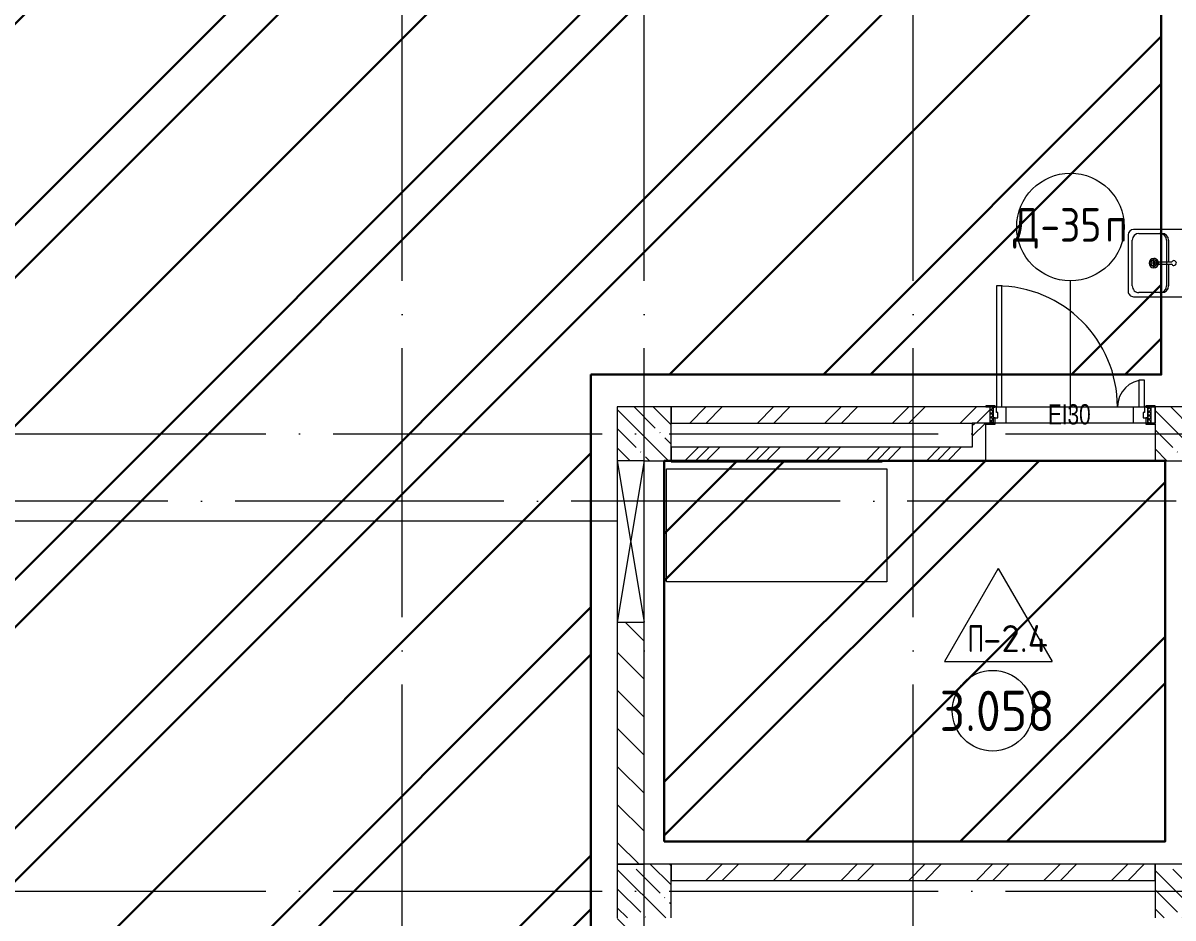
# Model space of a CAD drawing. Header units: millimetres. Extents: x -68946 to 690821, y -552984 to 293768.
# Drawn here: x 155933 to 164486, y -239531 to -232876 of the extents above; entities that cross this region are included whole.
import ezdxf

# ---------------------------------------------------------------- set-up
doc = ezdxf.new("R2010")
doc.units = ezdxf.units.MM
doc.linetypes.add('ADSK_Линия сетки', pattern=[2500, 2000, -250, 0, -250])
for name, color, linetype, lineweight in [('1.2) Стяжка 6 вып.', 30, 'Continuous', 30), ('1.3) Звуко-изол           6 вып.', 90, 'Continuous', 30), ('1.4) Стяжка 6 вып.', 30, 'Continuous', 30), ('A-AREA-____-IDEN', 250, 'Continuous', 9), ('A-DETL-GENF-OTLN', 250, 'Continuous', 5), ('A-DOOR-____-IDEN', 250, 'Continuous', 9), ('A-DOOR-____-MCUT', 250, 'Continuous', 5), ('A-DOOR-____-OTLN', 250, 'Continuous', 5), ('A-DOOR-FRAM-MCUT', 250, 'Continuous', 5), ('A-DOOR-FRAM-OTLN', 250, 'Continuous', 5), ('A-FLOR-____-IDEN', 250, 'Continuous', 9), ('A-FLOR-____-OTLN', 250, 'Continuous', 9), ('A-GLAZ-____-OTLN', 250, 'Continuous', 5), ('A-WALL-____-MCUT', 250, 'Continuous', 13), ('A-WALL-____-PATT', 250, 'Continuous', 13), ('I-WALL-____-OTLN', 250, 'Continuous', 9), ('P-SANR-FIXT-OTLN', 250, 'Continuous', 9), ('S-COLS-____-MCUT', 250, 'Continuous', 25), ('S-COLS-____-OTLN', 250, 'Continuous', 9), ('S-GRID-____-OTLN', 250, 'Continuous', 9)]:
    doc.layers.add(name, color=color, linetype=linetype, lineweight=lineweight)
doc.styles.add('Arial Narrow', font='ARIALN.TTF', dxfattribs={"width": 0.9, "height": 150})
doc.styles.add('GOST Common_1', font='', dxfattribs={"width": 0.9, "height": 250})
doc.styles.add('ISOCPEUR_1', font='isocpeur.ttf', dxfattribs={"width": 0.9, "height": 250})
doc.styles.add('ISOCPEUR_2', font='isocpeur.ttf', dxfattribs={"height": 160})
doc.styles.get('GOST Common_1').set_extended_font_data('GOST Common')
pattern_1 = [(45, (28052.9, -258555.93), (-251.4472, 251.4472), []), (45, (28052.9, -258174.93), (-251.4472, 251.4472), [])]
pattern_2 = [(135, (28052.9, -258555.93), (-141.42136, -141.42136), [])]
pattern_3 = [(135, (28052.9, -258555.93), (-142.5612, -142.5612), []), (135, (28195.47, -258555.93), (-142.5612, -142.5612), [252.016, -50.403, 3.353, -47.05])]
pattern_4 = [(45, (28052.9, -258555.93), (-224.5064, 224.5064), []), (45, (28132.28, -258555.93), (0, 449.0128), []), (45, (27973.53, -258555.93), (0, 449.0128), [])]

# ---------------------------------------------------------------- blocks, each defined once
blk = doc.blocks.new('Дверь_СКБ_2Ст_Внутренняя - Д-36п_Д_Дв_1200x2100_Тех_ пом_ 2-42620641-АР1_Маркировочный план 3 этажа секция 2_3')
at = {"layer": 'A-DOOR-____-OTLN'}
h = blk.add_hatch(dxfattribs=at)
h.set_pattern_fill('FP_44', color=256, style=0, pattern_type=2)
h.set_pattern_definition([(135, (1701.41, 124.685), (-14.14214, -14.14214), []), (225, (1701.41, 124.685), (14.14214, -14.14214), [])])
h.paths.add_polyline_path([(612.5, -60), (612.5, 60), (587.5, 60), (587.5, -60)])
at = {"layer": 'A-DOOR-FRAM-OTLN'}
h = blk.add_hatch(dxfattribs=at)
h.set_pattern_fill('FP_45', color=256, style=0, pattern_type=2)
h.set_pattern_definition([(45, (-421.384, 124.685), (-14.1421, 14.1421), []), (135, (-421.384, 124.685), (-14.1421, -14.1421), [])])
h.paths.add_polyline_path([(-587.5, -60), (-562.5, -60), (-562.5, 60), (-587.5, 60), (-587.5, -56.6)])
at = {"layer": 'A-DOOR-____-MCUT'}
for p, q in [((-537.5, 960), (-537.5, 60)), ((-497.5, 960), (-537.5, 960)), ((-497.5, 60), (-497.5, 960)), ((562.5, 260), (522.5, 260)), ((522.5, 260), (522.5, 60)), ((562.5, 60), (562.5, 260)), ((-537.5, 60), (-497.5, 60)), ((522.5, 60), (562.5, 60))]:
    blk.add_line(p, q, dxfattribs=at)
at = {"layer": 'A-DOOR-____-OTLN'}
for centre, radius, start, end in [((-537.5, 60), 900, 0, 90), ((562.5, 60), 200, 90, 180)]:
    blk.add_arc(centre, radius, start, end, dxfattribs=at)
at = {"layer": 'A-DOOR-FRAM-MCUT'}
for p, q in [((-547.5, 68), (-617.5, 68)), ((-617.5, 68), (-617.5, 60)), ((-617.5, 60), (-547.5, 60)), ((-562.5, 60), (-587.5, 60)), ((-587.5, 60), (-587.5, -60)), ((-537.5, 60), (-562.5, 60)), ((-562.5, 60), (-562.5, -20)), ((-562.5, -60), (-562.5, 60)), ((-547.5, 60), (-562.5, 60)), ((-562.5, 60), (-562.5, 59)), ((-562.5, 59), (-547.5, 59)), ((-547.5, 60), (-547.5, 68)), ((-547.5, 59), (-547.5, 60)), ((-537.5, 20), (-537.5, 60)), ((-527.5, 20), (-537.5, 20)), ((-527.5, -20), (-527.5, 20)), ((562.5, 20), (552.5, 20)), ((552.5, 20), (552.5, -20)), ((562.5, 60), (562.5, 20)), ((587.5, 60), (562.5, 60)), ((642.5, 68), (572.5, 68)), ((572.5, 68), (572.5, 60)), ((587.5, 60), (572.5, 60)), ((572.5, 60), (572.5, 59)), ((572.5, 60), (642.5, 60)), ((572.5, 59), (587.5, 59)), ((587.5, -20), (587.5, 60)), ((612.5, 60), (587.5, 60)), ((587.5, 60), (587.5, -60)), ((587.5, 59), (587.5, 60)), ((612.5, -60), (612.5, 60)), ((642.5, 60), (642.5, 68)), ((-547.5, -60), (-617.5, -60)), ((-617.5, -60), (-617.5, -68)), ((-617.5, -68), (-547.5, -68)), ((-587.5, -60), (-562.5, -60)), ((-562.5, -20), (-527.5, -20)), ((-547.5, -20), (-562.5, -20)), ((-562.5, -20), (-562.5, -60)), ((-562.5, -60), (-547.5, -60)), ((-547.5, -60), (-547.5, -20)), ((-547.5, -68), (-547.5, -60)), ((552.5, -20), (587.5, -20)), ((587.5, -20), (572.5, -20)), ((572.5, -20), (572.5, -60)), ((572.5, -60), (587.5, -60)), ((642.5, -60), (572.5, -60)), ((572.5, -60), (572.5, -68)), ((572.5, -68), (642.5, -68)), ((587.5, -60), (587.5, -20)), ((587.5, -60), (612.5, -60)), ((642.5, -68), (642.5, -60))]:
    blk.add_line(p, q, dxfattribs=at)
blk = doc.blocks.new('Раковина_АИ_3D_Рен_МГН_Santek Neo 50 - Раковина 500x400x170-V68-АР1_Маркировочный план 3 этажа секция 2_3')
at = {"layer": 'P-SANR-FIXT-OTLN', "lineweight": 5}
for p, q in [((-250, 25), (-250, -335)), ((250, -335), (250, 25)), ((-170, -75), (-10, -75)), ((-10, -167), (-10, -49.9)), ((10, -50), (10, -167)), ((10, -75), (170, -75)), ((-220, -295), (-220, -125)), ((-220, -295), (-220, -139.7)), ((-170, -89.7), (170, -89.7)), ((-10, -167), (10, -167)), ((-5.9, -137), (-7, -137)), ((-7, -137), (-7, -137)), ((-5.9, -137), (5.9, -137)), ((0, -150), (0, -220)), ((7, -137), (5.9, -137)), ((7, -137), (7, -137)), ((220, -125), (220, -295)), ((220, -139.7), (220, -295)), ((35, -185), (-35, -185)), ((-210, -375), (210, -375)), ((170, -345), (-170, -345)), ((170, -345), (-170, -345))]:
    blk.add_line(p, q, dxfattribs=at)
for centre, radius, start, end in [((-170, -125), 50, 90, 180), ((0, -35), 18, 360, 180), ((0, -35), 18, 180, 250.80897), ((0, -35), 18, 289.19103, 360), ((0, -35), 18, 295.19321, 300), ((0, -35), 18, 309.99941, 315), ((0, -35), 18, 324.99969, 330), ((170, -125), 50, 0, 90), ((-170, -139.7), 50, 90, 180), ((0, -185), 35, 0, 180), ((0, -185), 35, 106.67272, 180), ((0, -185), 23, 360, 180), ((0, -185), 23, 115.32987, 180), ((0, -185), 23, 360, 64.67013), ((0, -185), 35, 0, 73.32728), ((170, -139.7), 50, 0, 90), ((0, -185), 35, 180, 0), ((0, -185), 35, 180, 360), ((0, -185), 23, 180, 360), ((0, -185), 23, 180, 360), ((-210, -335), 40, 180, 270), ((-170, -295), 50, 180, 270), ((-170, -295), 50, 180, 270), ((170, -295), 50, 270, 0), ((170, -295), 50, 270, 0), ((210, -335), 40, 270, 0)]:
    blk.add_arc(centre, radius, start, end, dxfattribs=at)
for points in [[(-6.2, -51.9), (-6.1, -51.9), (-6, -52), (-5.9, -52)], [(5.9, -52), (6, -52), (6.1, -51.9), (6.2, -51.9)]]:
    blk.add_open_spline(points, degree=3, dxfattribs=at)
blk = doc.blocks.new('Сифон Orio для МГН - Сифон бутылочный-18345292-АР1_Маркировочный план 3 этажа секция 2_3')
at = {"layer": 'P-SANR-FIXT-OTLN', "lineweight": 5}
for start, end in [(90, 233.74325), (165, 233.74325), (165, 233.74325), (165, 180), (105, 135), (105, 135), (306.25675, 90), (345, 75), (345, 75), (45, 75), (345, 15), (195, 233.74325), (306.25675, 315), (306.25675, 315), (306.25675, 315)]:
    blk.add_arc((0, 0), 16, start, end, dxfattribs=at)
blk = doc.blocks.new('_Wn_-As_OpeningMEP_wall__Rectangular - _Wn_-As_OpeningMEP_wall__Rectangular-40859528-АР1_Маркировочный план 3 этажа секция 2_3')
at = {"layer": 'A-DETL-GENF-OTLN', "lineweight": 5}
for p, q in [((600, -100), (-600, 100)), ((600, 100), (-600, -100)), ((-600, 100), (-600, -100)), ((600, 100), (-600, 100)), ((-600, 100), (-600, -100)), ((600, -100), (600, 100)), ((600, -100), (600, 100)), ((-600, -100), (600, -100))]:
    blk.add_line(p, q, dxfattribs=at)
blk = doc.blocks.new('_Wn_-As_OpeningMEP_wall__Rectangular - _Wn_-As_OpeningMEP_wall__Rectangular-38745938-АР1_Маркировочный план 3 этажа секция 2_3')
at = {"layer": 'A-DETL-GENF-OTLN', "lineweight": 5}
for p, q in [((-643.7, -41), (-785, -50)), ((-785, -41), (-785, -50)), ((-785, -41), (-785, -50)), ((-785, -50), (785, -50)), ((785, -50), (643.7, -41)), ((785, -50), (785, -41)), ((785, -50), (785, -41))]:
    blk.add_line(p, q, dxfattribs=at)
blk = doc.blocks.new('AAR_СКБ_Марка_Помещения_мал - Номер-28977439-АР1_Маркировочный план 3 этажа секция 2_3')
at = {"layer": 'A-AREA-____-IDEN'}
blk.add_circle((-0.028, 0), 3, dxfattribs=at)
blk = doc.blocks.new('AAR_СКБ_Марка_Перекрытия - Марка пола-17325028-АР1_Маркировочный план 3 этажа секция 2_3')
at = {"layer": 'A-FLOR-____-IDEN'}
for p, q in [((0, 6.932), (-4.002, 0)), ((0, 6.932), (4.002, 0)), ((-4.002, 0), (4.002, 0))]:
    blk.add_line(p, q, dxfattribs=at)
blk = doc.blocks.new('ADSK_Марка_Дверь - Типоразмер_ADSK_Марка-30565456-АР1_Маркировочный план 3 этажа секция 2_3')
at = {"layer": 'A-DOOR-____-IDEN'}
blk.add_circle((0, 0), 4, dxfattribs=at)

msp = doc.modelspace()

# ---------------------------------------------------------------- hatches: boundary and pattern name
at = {"layer": '1.2) Стяжка 6 вып.', "lineweight": 30}
h = msp.add_hatch(dxfattribs=at)
h.set_pattern_fill('ANSI31', color=256, scale=333)
h.paths.add_polyline_path([(160155.7758, -230648.4777), (164398.881, -230648.4777), (164398.881, -235490.3332), (160155.7758, -235490.3332), (160155.7758, -248130.9292), (142302.8838, -248130.9292), (142302.8838, -230648.4777)])
h = msp.add_hatch(dxfattribs=at)
h.set_pattern_fill('ANSI31', color=256, scale=333)
h.paths.add_polyline_path([(160702.7378, -238962.6946), (164427.0377, -238962.6946), (164427.0377, -236130.9292), (160702.7378, -236130.9292)])
at = {"layer": '1.3) Звуко-изол           6 вып.', "lineweight": 30}
h = msp.add_hatch(dxfattribs=at)
h.set_pattern_fill('ANSI31', color=256, scale=500)
h.paths.add_polyline_path([(160155.7758, -230648.4777), (164398.881, -230648.4777), (164398.881, -235490.3332), (160155.7758, -235490.3332), (160155.7758, -248130.9292), (142302.8838, -248130.9292), (142302.8838, -230648.4777)])
h = msp.add_hatch(dxfattribs=at)
h.set_pattern_fill('ANSI31', color=256, scale=500)
h.paths.add_polyline_path([(160702.7378, -238962.6946), (164427.0377, -238962.6946), (164427.0377, -236130.9292), (160702.7378, -236130.9292)])
at = {"layer": '1.4) Стяжка 6 вып.', "lineweight": 30}
h = msp.add_hatch(dxfattribs=at)
h.set_pattern_fill('ANSI32', color=256, scale=333)
h.paths.add_polyline_path([(160155.7758, -230648.4777), (164398.881, -230648.4777), (164398.881, -235490.3332), (160155.7758, -235490.3332), (160155.7758, -248130.9292), (142302.8838, -248130.9292), (142302.8838, -230648.4777)])
h = msp.add_hatch(dxfattribs=at)
h.set_pattern_fill('ANSI32', color=256, scale=333)
h.paths.add_polyline_path([(160702.7378, -238962.6946), (164427.0377, -238962.6946), (164427.0377, -236130.9292), (160702.7378, -236130.9292)])
at = {"layer": 'A-WALL-____-PATT', "lineweight": 15}
h = msp.add_hatch(dxfattribs=at)
h.set_pattern_fill('FP_2', color=256, style=0, pattern_type=2)
h.set_pattern_definition(pattern_1)
h.paths.add_polyline_path([(160967.4549, -235850.9286), (163122.8838, -235850.9286), (163122.8838, -235730.9286), (160752.8838, -235730.9286), (160752.8838, -235850.9286), (160941.2454, -235850.9286)])
h.paths.add_polyline_path([(164352.8838, -235850.9286), (164352.8838, -235730.9292), (164322.8838, -235730.9292), (164322.8838, -235850.9286)])
h = msp.add_hatch(dxfattribs=at)
h.set_pattern_fill('FP_11', color=256, style=0, pattern_type=2)
h.set_pattern_definition(pattern_4)
h.paths.add_polyline_path([(163092.8838, -236030.9292), (163092.8838, -235850.9286), (162992.8838, -235850.9286), (162992.8838, -236030.9292), (163024.3326, -236030.9292)])
h = msp.add_hatch(dxfattribs=at)
h.set_pattern_fill('FP_11', color=256, style=0, pattern_type=2)
h.set_pattern_definition(pattern_4)
h.paths.add_polyline_path([(162025.0778, -236130.9292), (163092.9057, -236130.8883), (163092.8838, -236030.9292), (160752.8838, -236030.9292), (160752.8838, -236130.9292), (160761.9441, -236130.9292)])
h = msp.add_hatch(dxfattribs=at)
h.set_pattern_fill('FP_1', color=256, style=0, pattern_type=2)
h.set_pattern_definition(pattern_2)
h.paths.add_polyline_path([(160552.8838, -239130.928), (160552.8838, -237330.9292), (160352.8838, -237330.9292), (160352.8838, -239130.928)])
h = msp.add_hatch(dxfattribs=at)
h.set_pattern_fill('FP_2', color=256, style=0, pattern_type=2)
h.set_pattern_definition(pattern_1)
h.paths.add_polyline_path([(163376.6808, -239250.928), (164352.8838, -239250.928), (164352.8838, -239130.928), (160752.8838, -239130.928), (160752.8838, -239250.928), (162907.3975, -239250.928)])
h = msp.add_hatch(dxfattribs=at)
h.set_pattern_fill('FP_1', color=256, style=0, pattern_type=2)
h.set_pattern_definition(pattern_2)
h.paths.add_polyline_path([(160552.8838, -248130.9286), (160552.8838, -242830.9292), (160352.8838, -242830.9292), (160352.8838, -248130.9286)])
h.paths.add_polyline_path([(160552.8838, -242430.9292), (160552.8838, -240730.9292), (160352.8838, -240730.9292), (160352.8838, -242430.9292), (160537.7895, -242430.9292)])
h.paths.add_polyline_path([(160352.8838, -239630.9292), (160552.8838, -239630.9292), (160552.8838, -239530.9292), (160352.8838, -239530.9292), (160352.8838, -239600.9292)])
at = {"layer": 'S-COLS-____-OTLN', "lineweight": 5}
h = msp.add_hatch(dxfattribs=at)
h.set_pattern_fill('FP_19', color=256, style=0, pattern_type=2)
h.set_pattern_definition(pattern_3)
h.paths.add_polyline_path([(160673.4748, -236130.9292), (160752.8838, -236130.9292), (160752.8838, -235730.9292), (160352.8838, -235730.9292), (160352.8838, -236130.9292), (160634.652, -236130.9292)])
h = msp.add_hatch(dxfattribs=at)
h.set_pattern_fill('FP_19', color=256, style=0, pattern_type=2)
h.set_pattern_definition(pattern_3)
h.paths.add_polyline_path([(164352.8838, -236130.9292), (164752.8838, -236130.9292), (164752.8838, -235730.9292), (164352.8838, -235730.9292), (164352.8838, -235858.9286)])
h = msp.add_hatch(dxfattribs=at)
h.set_pattern_fill('FP_19', color=256, style=0, pattern_type=2)
h.set_pattern_definition(pattern_3)
h.paths.add_polyline_path([(160752.8838, -239530.9292), (160752.8838, -239130.9292), (160352.8838, -239130.9292), (160352.8838, -239530.9292), (160673.4748, -239530.9292)])
h = msp.add_hatch(dxfattribs=at)
h.set_pattern_fill('FP_19', color=256, style=0, pattern_type=2)
h.set_pattern_definition(pattern_3)
h.paths.add_polyline_path([(164352.8838, -239530.9292), (164752.8838, -239530.9292), (164752.8838, -239130.9292), (164352.8838, -239130.9292), (164352.8838, -239250.928)])

# ---------------------------------------------------------------- linework, layer by layer
at = {"layer": '1.2) Стяжка 6 вып.', "lineweight": 30}
for points in [[(160155.7758, -235490.3332), (164398.881, -235490.3332), (164398.881, -230648.4777), (160155.7758, -230648.4777), (142302.8838, -230648.4777), (142302.8838, -248130.9292), (160155.7758, -248130.9292)], [(160702.7378, -238962.6946), (164427.0377, -238962.6946), (164427.0377, -236130.9292), (160702.7378, -236130.9292)]]:
    msp.add_lwpolyline(points, close=True, dxfattribs=at)
at = {"layer": 'A-DOOR-____-IDEN'}
msp.add_line((163722.8838, -235790.9286), (163722.8838, -234792.7345), dxfattribs=at)
at = {"layer": 'A-FLOR-____-OTLN', "lineweight": 5}
for p, q in [((163212.8838, -235730.9286), (164232.8838, -235730.9286)), ((163242.9057, -235730.9286), (163242.9057, -235850.9286)), ((164192.9057, -235850.9286), (164192.9057, -235730.9286)), ((163242.9057, -235850.9286), (163162.8838, -235850.9286)), ((164282.8838, -235850.9286), (164192.9057, -235850.9286)), ((160717.9065, -237030.9286), (160717.9065, -236190.9286)), ((160717.9065, -236190.9286), (162357.9065, -236190.9286)), ((162357.9065, -236190.9286), (162357.9065, -237030.9286)), ((160352.8838, -236580.9292), (147232.9057, -236580.9292)), ((162357.9065, -237030.9286), (160717.9065, -237030.9286))]:
    msp.add_line(p, q, dxfattribs=at)
at = {"layer": 'A-WALL-____-MCUT', "color": 7, "lineweight": 15}
for p, q in [((163092.8838, -235730.9286), (160752.8838, -235730.9286)), ((160752.8838, -235850.9286), (162992.8838, -235850.9286)), ((162992.8838, -235850.9286), (162992.8838, -236030.9292)), ((163092.8838, -236030.9292), (163092.8838, -235858.9286)), ((162992.8838, -236030.9292), (160752.8838, -236030.9292)), ((160752.8838, -236030.9292), (160752.8838, -236130.9292)), ((163092.9057, -236130.9292), (163092.9057, -236030.9292)), ((160752.8838, -236130.9292), (163092.9057, -236130.9292)), ((160352.8838, -237330.9292), (160352.8838, -239130.9292)), ((160552.8838, -239130.9292), (160552.8838, -237330.9292)), ((164352.8838, -239130.928), (160752.8838, -239130.928)), ((160752.8838, -239250.928), (164352.8838, -239250.928))]:
    msp.add_line(p, q, dxfattribs=at)
at = {"layer": 'A-WALL-____-MCUT', "lineweight": 15}
for p, q in [((160752.8838, -235730.9286), (160752.8838, -235850.9286)), ((164352.8838, -235850.9286), (164352.8838, -235730.9286)), ((163092.8838, -235850.9286), (162992.8838, -235850.9286)), ((160352.8838, -239130.9292), (160552.8838, -239130.9292)), ((160752.8838, -239130.928), (160752.8838, -239250.928)), ((164352.8838, -239250.928), (164352.8838, -239130.928))]:
    msp.add_line(p, q, dxfattribs=at)
at = {"layer": 'I-WALL-____-OTLN', "lineweight": 15}
msp.add_line((164192.9057, -235850.9286), (163242.9057, -235850.9286), dxfattribs=at)
at = {"layer": 'S-COLS-____-MCUT', "lineweight": 5}
for p, q in [((160752.8838, -235730.9292), (160352.8838, -235730.9292)), ((160352.8838, -235730.9292), (160352.8838, -236130.9292)), ((164552.9057, -235730.9292), (164352.8838, -235730.9292)), ((160752.8838, -236130.9292), (160752.8838, -235850.9286)), ((164352.8838, -235858.9286), (164352.8838, -236130.9292)), ((160552.8838, -236130.9292), (160752.8838, -236130.9292)), ((164352.8838, -236130.9292), (164552.9057, -236130.9292)), ((160352.8838, -239130.9292), (160352.8838, -239530.9292)), ((160752.8838, -239130.9292), (160552.8838, -239130.9292)), ((164552.9057, -239130.9292), (164352.8838, -239130.9292)), ((160752.8838, -239530.9292), (160752.8838, -239250.928)), ((164352.8838, -239250.928), (164352.8838, -239530.9292))]:
    msp.add_line(p, q, dxfattribs=at)
at = {"layer": 'S-COLS-____-OTLN', "lineweight": 5}
for p, q in [((160752.8838, -235850.9286), (160752.8838, -235730.9292)), ((164352.8838, -235730.9292), (164352.8838, -235850.9286)), ((160552.8838, -239130.9292), (160352.8838, -239130.9292)), ((160752.8838, -239250.928), (160752.8838, -239130.9292)), ((164352.8838, -239130.9292), (164352.8838, -239250.928))]:
    msp.add_line(p, q, dxfattribs=at)
at = {"layer": 'S-GRID-____-OTLN', "linetype": 'ADSK_Линия сетки'}
for p, q in [((158752.9057, -262294.7685), (158752.9057, -197353.9241)), ((160552.9057, -262294.7685), (160552.9057, -197353.9241)), ((162552.9057, -262294.7691), (162552.9057, -197353.9241)), ((93236.8325, -235930.9286), (181748.3453, -235930.9286)), ((184510.8783, -236430.9286), (127372.9057, -236430.9286)), ((93236.8325, -239330.9286), (181888.5828, -239330.9286))]:
    msp.add_line(p, q, dxfattribs=at)

# ---------------------------------------------------------------- block references
at = {"layer": 'A-AREA-____-IDEN', "xscale": 99.99999999999993, "yscale": 99.99999999999993, "zscale": 99.99999999999993}
msp.add_blockref('AAR_СКБ_Марка_Помещения_мал - Номер-28977439-АР1_Маркировочный план 3 этажа секция 2_3', (163147.2096, -237989.6135), dxfattribs=at)
at = {"layer": 'A-DOOR-____-IDEN', "xscale": 99.99999999999993, "yscale": 99.99999999999993, "zscale": 99.99999999999993}
msp.add_blockref('ADSK_Марка_Дверь - Типоразмер_ADSK_Марка-30565456-АР1_Маркировочный план 3 этажа секция 2_3', (163723.3412, -234392.7345), dxfattribs=at)
at = {"layer": 'A-DOOR-____-OTLN'}
msp.add_blockref('Дверь_СКБ_2Ст_Внутренняя - Д-36п_Д_Дв_1200x2100_Тех_ пом_ 2-42620641-АР1_Маркировочный план 3 этажа секция 2_3', (163710.3838, -235790.9286), dxfattribs=at)
at = {"layer": 'A-FLOR-____-IDEN', "xscale": 99.99999999999993, "yscale": 99.99999999999993, "zscale": 99.99999999999993}
msp.add_blockref('AAR_СКБ_Марка_Перекрытия - Марка пола-17325028-АР1_Маркировочный план 3 этажа секция 2_3', (163186.1946, -237624.4773), dxfattribs=at)
at = {"layer": 'A-GLAZ-____-OTLN', "rotation": 89.99999999997709}
msp.add_blockref('_Wn_-As_OpeningMEP_wall__Rectangular - _Wn_-As_OpeningMEP_wall__Rectangular-40859528-АР1_Маркировочный план 3 этажа секция 2_3', (160452.8838, -236730.9292), dxfattribs=at)
at = {"layer": 'A-GLAZ-____-OTLN'}
msp.add_blockref('_Wn_-As_OpeningMEP_wall__Rectangular - _Wn_-As_OpeningMEP_wall__Rectangular-38745938-АР1_Маркировочный план 3 этажа секция 2_3', (161537.8838, -236089.9292), dxfattribs=at)
at = {"layer": 'P-SANR-FIXT-OTLN', "lineweight": 5, "rotation": 270}
for name, p in [('Раковина_АИ_3D_Рен_МГН_Santek Neo 50 - Раковина 500x400x170-V68-АР1_Маркировочный план 3 этажа секция 2_3', (164527.9171, -234660.8822)), ('Сифон Orio для МГН - Сифон бутылочный-18345292-АР1_Маркировочный план 3 этажа секция 2_3', (164334.9057, -234660.8822))]:
    msp.add_blockref(name, p, dxfattribs=at)

# ---------------------------------------------------------------- texts
at = {"layer": 'A-AREA-____-IDEN', "insert": (162750.4704, -237840.9537), "char_height": 300, "width": 654.177, "attachment_point": 1, "style": 'ISOCPEUR_1'}
msp.add_mtext('3.058', dxfattribs=at)
at = {"layer": 'A-DOOR-____-IDEN', "attachment_point": 1}
for s, insert, char_height, width, style in [('\\fGOST Common|b0|i0|c204|p34|;\\W.9;Д', (163297.1838, -234252.2839), 250, 245.316375, 'GOST Common_1'), ('-35', (163499.59, -234252.2839), 250, 584.430187, 'GOST Common_1'), ('\\fGOST Common|b0|i0|c204|p34|;\\W.9;п', (163981.7932, -234252.2839), 250, 194.810062, 'GOST Common_1'), ('EI30', (163555.4764, -235710.7801), 150, 396.835312, 'Arial Narrow')]:
    msp.add_mtext(s, dxfattribs=dict(at, insert=insert, char_height=char_height, width=width, style=style))
at = {"layer": 'A-FLOR-____-IDEN', "char_height": 200, "attachment_point": 1, "style": 'ISOCPEUR_2'}
for s, insert, width in [('\\fISOCPEUR|b0|i0|c204|p34|;\\W.7;П', (162957.8596, -237353.0915), 140.295312), ('-2.4', (163073.6148, -237353.0915), 437.721375)]:
    msp.add_mtext(s, dxfattribs=dict(at, insert=insert, width=width))

doc.saveas('drawing.dxf')
